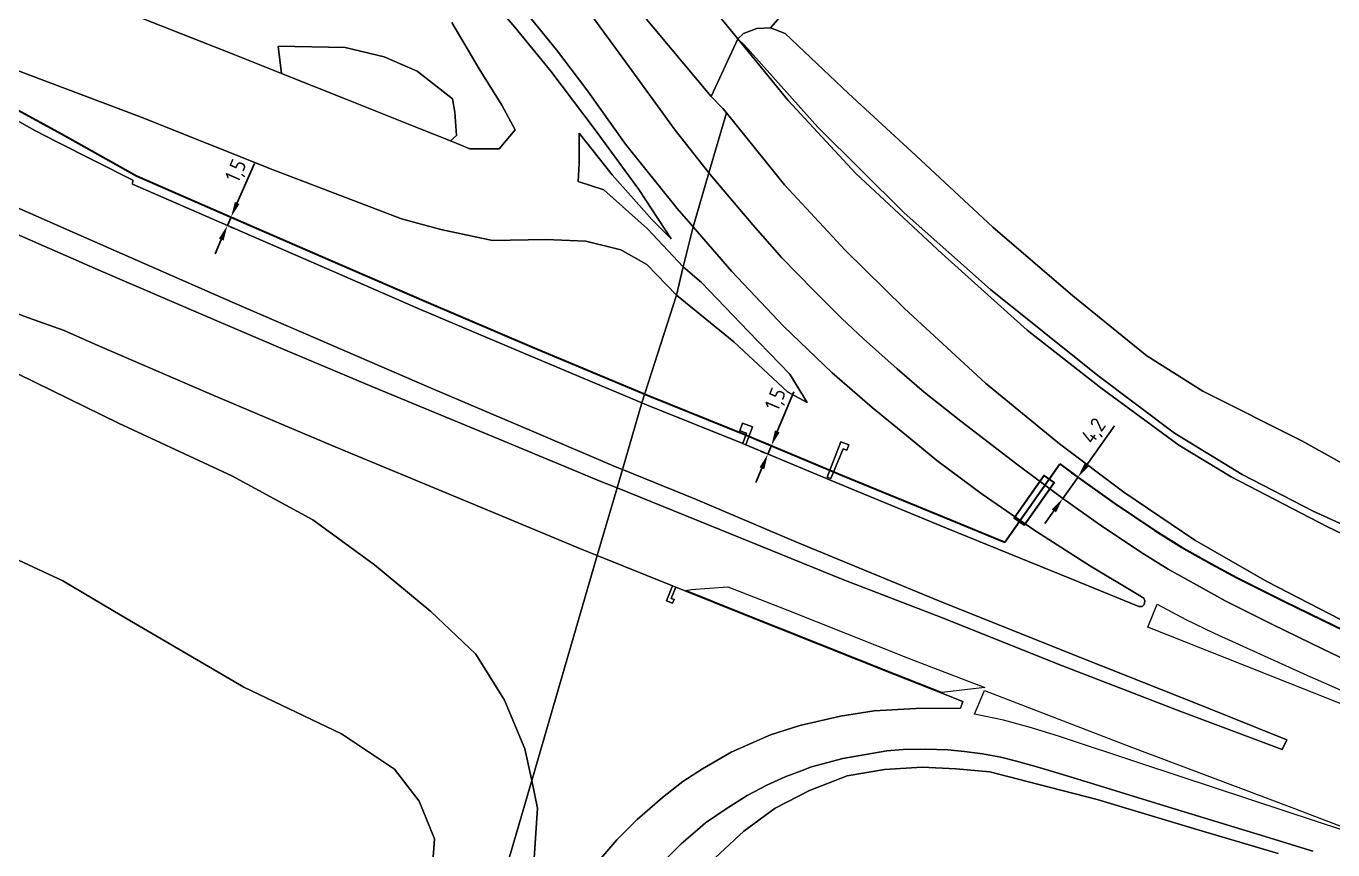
# Model space of a CAD drawing. Header units: metres. Extents: x 112942 to 118371, y 496117 to 499046.
# Drawn here: x 114960.1 to 115172.7, y 497674.5 to 497808.5 of the extents above; entities that cross this region are included whole.
import ezdxf

# ---------------------------------------------------------------- set-up
doc = ezdxf.new("R2010")
doc.units = ezdxf.units.M
for name, color, linetype, lineweight in [('B-WE-OG-TOPOKAART-G', 253, 'Continuous', 18), ('N-WE-KL-DATA_GLASVEZEL-G', 90, 'KL-GLASVEZEL-N', 35), ('N-WE-KL-DATA_GLASVEZEL-M', 7, 'Continuous', 18), ('N-WE-KL-DATA_GLASVEZEL_MANTELBUIS-G', 90, 'Continuous', 35)]:
    doc.layers.add(name, color=color, linetype=linetype, lineweight=lineweight)
doc.styles.add('ISO', font='isocp.shx')
doc.linetypes.add('KL-GLASVEZEL-N', pattern='A,4,-1,[101,NLCS.SHX,S=0.5,R=0,X=0,Y=0],-1,4,-1,["G",Standard,S=1,R=0,X=-0.25,Y=-0.5],-1.5', length=12.5)
doc.dimstyles.new('ISO', dxfattribs={"dimtxt": 2.5, "dimasz": 2.5, "dimexe": 1.25, "dimexo": 0.625, "dimtad": 1, "dimtxsty": 'ISO', "dimcen": 2.5, "dimadec": 0, "dimazin": 0, "dimtfac": 1, "dimtmove": 0, "dimatfit": 3, "dimfxl": 1, "dimarcsym": 0})

# ---------------------------------------------------------------- blocks, each defined once
blk = doc.blocks.new('*D68')
at = {"layer": 'Defpoints', "color": 0, "transparency": 16777216}
for p in [(115080.79, 497738.85, 6.59), (115081.32, 497740.25), (115081.37, 497740.23, 6.73)]:
    blk.add_point(p, dxfattribs=at)
at = {"layer": 'N-WE-KL-DATA_GLASVEZEL-M', "color": 0, "lineweight": -2, "transparency": 16777216}
for p, q in [((115082.29, 497742.56), (115084.97, 497749)), ((115080.79, 497740.47), (115080.17, 497740.73)), ((115080.21, 497739.09), (115079.59, 497739.35)), ((115080.75, 497738.86), (115081.32, 497740.25)), ((115079.78, 497736.56), (115078.82, 497734.25))]:
    blk.add_line(p, q, dxfattribs=at)
at = {"layer": 'N-WE-KL-DATA_GLASVEZEL-M', "color": 0, "transparency": 16777216}
for points in [[(115081.9, 497742.72), (115082.67, 497742.4), (115081.32, 497740.25)], [(115079.4, 497736.72), (115080.17, 497736.4), (115080.75, 497738.86)]]:
    blk.add_solid(points, dxfattribs=at)
at = {"layer": 'N-WE-KL-DATA_GLASVEZEL-M', "color": 0, "transparency": 16777216, "insert": (115082.21, 497747.72), "char_height": 2.5, "attachment_point": 5, "rotation": 67.3455, "style": 'ISO'}
blk.add_mtext('1,5', dxfattribs=at)
blk = doc.blocks.new('*D69')
at = {"layer": 'Defpoints', "color": 0, "transparency": 16777216}
for p in [(114993.44, 497777.44, 6.73), (114993.44, 497777.44), (114992.84, 497776.06, 6.73)]:
    blk.add_point(p, dxfattribs=at)
at = {"layer": 'N-WE-KL-DATA_GLASVEZEL-M', "color": 0, "lineweight": -2, "transparency": 16777216}
for p, q in [((114994.44, 497779.73), (114997.23, 497786.13)), ((114992.84, 497776.06), (114993.44, 497777.44)), ((114994.01, 497777.19), (114994.58, 497776.94)), ((114993.41, 497775.81), (114993.98, 497775.56)), ((114991.84, 497773.77), (114990.84, 497771.48))]:
    blk.add_line(p, q, dxfattribs=at)
at = {"layer": 'N-WE-KL-DATA_GLASVEZEL-M', "color": 0, "transparency": 16777216}
for points in [[(114994.06, 497779.9), (114994.82, 497779.56), (114993.44, 497777.44)], [(114991.46, 497773.94), (114992.22, 497773.61), (114992.84, 497776.06)]]:
    blk.add_solid(points, dxfattribs=at)
at = {"layer": 'N-WE-KL-DATA_GLASVEZEL-M', "color": 0, "transparency": 16777216, "insert": (114994.44, 497784.9), "char_height": 2.5, "attachment_point": 5, "rotation": 66.439, "style": 'ISO'}
blk.add_mtext('1,5', dxfattribs=at)
blk = doc.blocks.new('*D70')
at = {"layer": 'Defpoints', "color": 0, "transparency": 16777216}
for p in [(115131.17, 497735.09, 6.93), (115131.17, 497735.09), (115128.73, 497731.67, 6.34)]:
    blk.add_point(p, dxfattribs=at)
at = {"layer": 'N-WE-KL-DATA_GLASVEZEL-M', "color": 0, "lineweight": -2, "transparency": 16777216}
for p, q in [((115132.62, 497737.13), (115137.14, 497743.45)), ((115128.73, 497731.67), (115131.17, 497735.09)), ((115130.66, 497735.45), (115130.15, 497735.82)), ((115128.22, 497732.04), (115127.71, 497732.4)), ((115127.28, 497729.64), (115125.83, 497727.6))]:
    blk.add_line(p, q, dxfattribs=at)
at = {"layer": 'N-WE-KL-DATA_GLASVEZEL-M', "color": 0, "transparency": 16777216}
for points in [[(115132.28, 497737.37), (115132.96, 497736.88), (115131.17, 497735.09)], [(115126.94, 497729.88), (115127.62, 497729.4), (115128.73, 497731.67)]]:
    blk.add_solid(points, dxfattribs=at)
at = {"layer": 'N-WE-KL-DATA_GLASVEZEL-M', "color": 0, "transparency": 16777216, "insert": (115133.93, 497742.51), "char_height": 2.5, "attachment_point": 5, "rotation": 54.4796, "style": 'ISO'}
blk.add_mtext('4,2', dxfattribs=at)

msp = doc.modelspace()

# ---------------------------------------------------------------- linework, layer by layer
at = {"layer": 'B-WE-OG-TOPOKAART-G'}
for points in [[(114938.374, 497897.221, 0.41), (114960.682, 497885.522, 0.542), (114970.964, 497880, 0.632), (114977.585, 497875.915, 0.806), (114988.368, 497868.674, 1.328), (115004.616, 497859.417, 1.718), (115014.387, 497853.045, 1.988), (115025.443, 497845.651, 2.243), (115033.191, 497839.497, 2.558), (115038.987, 497833.688, 3.008), (115044.61, 497827.858, 3.239), (115048.989, 497823.235, 3.458), (115054.485, 497817.226, 3.647), (115060.136, 497810.638, 3.839), (115071.507, 497797.028, 4.109), (115073.431, 497795.104, 4.081), (115074.017, 497794.377, 4.103)], [(114955.659, 497891.83, -0.247), (114982.827, 497876.866, -0.145), (114998.246, 497868.15, -0.253), (115008.208, 497863.096, -0.409), (115017.249, 497857.783, -0.547), (115022.326, 497854.476, -0.559), (115027.149, 497851.351, -0.541), (115032.724, 497847.278, -0.505), (115038.977, 497842.62, -0.598), (115045.206, 497837.245, -0.64), (115052.945, 497830.286, -0.742), (115060.613, 497823.458, -0.742), (115069.195, 497814.622, -0.673), (115075.853, 497806.443, -0.478), (115071.507, 497797.028, 4.109), (115060.136, 497810.638, 3.839)], [(115074.017, 497794.377, 4.103), (115071.177, 497784.641, 4.989), (115065.675, 497791.587, 4.808), (115058.188, 497801.885, 4.385), (115052.441, 497809.767, 4.136), (115049.131, 497813.87, 4.016), (115045.625, 497817.957, 3.86), (115042.34, 497821.606, 3.68), (115039.27, 497824.87, 3.599), (115034.664, 497829.466, 3.446), (115030.946, 497832.988, 3.287), (115026.999, 497836.38, 3.107), (115023.509, 497839.114, 2.978), (115014.284, 497845.647, 2.597), (115002.534, 497853.663, 2.138), (114988.594, 497863.004, 1.73), (114977.725, 497870.395, 1.385), (114975.533, 497871.939, 1.313), (114964.013, 497879.332, 1.031), (114948.232, 497888.65, 0.71)], [(114948.232, 497888.65, 0.71), (114964.013, 497879.332, 1.031), (114975.533, 497871.939, 1.313), (114977.725, 497870.395, 1.385), (114988.594, 497863.004, 1.73), (115002.534, 497853.663, 2.138), (115014.284, 497845.647, 2.597), (115023.509, 497839.114, 2.978), (115026.999, 497836.38, 3.107), (115030.946, 497832.988, 3.287), (115034.664, 497829.466, 3.446), (115039.27, 497824.87, 3.599), (115042.34, 497821.606, 3.68), (115045.625, 497817.957, 3.86), (115049.131, 497813.87, 4.016), (115052.441, 497809.767, 4.136), (115058.188, 497801.885, 4.385), (115065.675, 497791.587, 4.808), (115071.177, 497784.641, 4.989)], [(114945.809, 497877.495, 0.608), (114960.222, 497869.257, 0.965), (114973.681, 497861.42, 1.22), (114984.408, 497855.088, 1.448), (114995.038, 497848.77, 1.754), (115001.752, 497844.753, 1.916), (115006.715, 497841.65, 2.09), (115012.426, 497837.767, 2.312), (115017.549, 497834.048, 2.531), (115021.253, 497831.197, 2.699), (115023.791, 497829.049, 2.828), (115027.689, 497825.455, 3.02), (115031.273, 497821.886, 3.197), (115037.304, 497815.576, 3.524), (115041.139, 497811.082, 3.698), (115046.355, 497804.669, 3.965), (115051.316, 497798.154, 4.274), (115057.572, 497789.28, 4.724), (115066.014, 497778.846, 5.215), (115068.611, 497775.843, 5.33)], [(115071.177, 497784.641, 4.989), (115068.611, 497775.843, 5.33), (115066.014, 497778.846, 5.215), (115057.572, 497789.28, 4.724), (115051.316, 497798.154, 4.274), (115046.355, 497804.669, 3.965), (115041.139, 497811.082, 3.698), (115037.304, 497815.576, 3.524), (115031.273, 497821.886, 3.197), (115027.689, 497825.455, 3.02), (115023.791, 497829.049, 2.828), (115021.253, 497831.197, 2.699), (115017.549, 497834.048, 2.531), (115012.426, 497837.767, 2.312), (115006.715, 497841.65, 2.09), (115001.752, 497844.753, 1.916), (114995.038, 497848.77, 1.754), (114984.408, 497855.088, 1.448), (114973.681, 497861.42, 1.22), (114960.222, 497869.257, 0.965), (114945.809, 497877.495, 0.608)], [(115069.195, 497814.622, -0.673), (115060.613, 497823.458, -0.742), (115052.945, 497830.286, -0.742), (115045.206, 497837.245, -0.64), (115038.977, 497842.62, -0.598), (115032.724, 497847.278, -0.505), (115036.838, 497858.475, -0.733), (115047.573, 497853.091, -0.647), (115066.05, 497844.736, -0.813), (115086.3, 497836.326, -0.742), (115101.583, 497831.43, -0.768), (115081.181, 497808.23, -0.647), (115078.945, 497808.115, -0.67), (115076.797, 497807.307, -0.564), (115075.853, 497806.443, -0.478), (115069.195, 497814.622, -0.673)], [(115081.181, 497808.23, -0.647), (115101.583, 497831.43, -0.768)], [(115068.611, 497775.843, 5.33), (115066.954, 497769.328, 5.147), (115061.184, 497775.513, 4.646), (115054.064, 497781.849, 4.197), (115049.881, 497783.234, 4.062), (115050.083, 497786.172, 3.714), (115050.043, 497791.069, 3.616), (115055.407, 497784.321, 4.099), (115061.909, 497776.975, 4.534), (115065.021, 497773.914, 4.894), (115059.753, 497781.919, 4.738), (115052.69, 497791.641, 4.312), (115045.454, 497801.148, 3.637), (115039.582, 497808.307, 3.283), (115034.513, 497814.318, 3.12)], [(115034.513, 497814.318, 3.12), (115039.582, 497808.307, 3.283), (115045.454, 497801.148, 3.637), (115052.69, 497791.641, 4.312), (115059.753, 497781.919, 4.738), (115065.021, 497773.914, 4.894), (115061.909, 497776.975, 4.534), (115055.407, 497784.321, 4.099), (115050.043, 497791.069, 3.616), (115050.083, 497786.172, 3.714), (115049.881, 497783.234, 4.062), (115054.064, 497781.849, 4.197), (115061.184, 497775.513, 4.646), (115066.954, 497769.328, 5.147)], [(115029.364, 497809.106, 0.423), (115033.805, 497801.535, 0.287), (115037.471, 497795.64, 0.197), (115039.629, 497791.633, 0.273), (115037.061, 497788.533, 0.323), (115032.283, 497788.562, 0.243), (115029.112, 497789.831, 0.308), (115030.083, 497790.708, 0.335), (115029.82, 497794.492, 0.185), (115029.435, 497796.648, 0.137), (115023.71, 497801.162, 0.266), (115018.343, 497803.504, 0.182), (115011.994, 497805.007, 0.131), (115001.124, 497805.266, 0.005), (115001.639, 497800.803, -0.049), (114993.756, 497803.952, -0.08), (114972.128, 497812.472, -0.18)], [(114972.128, 497812.472, -0.18), (114993.756, 497803.952, -0.08), (115001.639, 497800.803, -0.049), (115012.264, 497796.558, -0.02), (115024.223, 497791.788, 0.107), (115029.112, 497789.831, 0.308), (115032.283, 497788.562, 0.243), (115037.061, 497788.533, 0.323), (115039.629, 497791.633, 0.273), (115037.471, 497795.64, 0.197), (115033.805, 497801.535, 0.287), (115029.364, 497809.106, 0.423)], [(115066.954, 497769.328, 5.147), (115065.907, 497764.714, 6.425), (115061.052, 497769.7, 6.333), (115056.823, 497772.082, 6.28), (115051.154, 497773.511, 6.29), (115044.651, 497773.774, 6.333), (115035.986, 497773.614, 6.27), (115027.538, 497775.406, 6.243), (115021.17, 497777.174, 6.187), (115000.304, 497785.128, 6.173), (114978.839, 497793.697, 6.127), (114960.274, 497800.703, 6.173), (114940.834, 497808.047, 6.087)], [(114940.834, 497808.047, 6.087), (114960.274, 497800.703, 6.173), (114978.839, 497793.697, 6.127), (115000.304, 497785.128, 6.173), (115021.17, 497777.174, 6.187), (115027.538, 497775.406, 6.243), (115035.986, 497773.614, 6.27), (115044.651, 497773.774, 6.333), (115051.154, 497773.511, 6.29), (115056.823, 497772.082, 6.28), (115061.052, 497769.7, 6.333), (115065.907, 497764.714, 6.425)], [(115175.599, 497711.119, 5.917), (115161.906, 497718.139, 5.893), (115150.227, 497724.868, 5.725), (115138.631, 497732.669, 5.563), (115128.19, 497740.557, 5.248), (115116.128, 497750.438, 5.053), (115102.96, 497762.536, 4.858), (115093.34, 497772.046, 4.618), (115083.445, 497782.689, 4.462), (115074.017, 497794.377, 4.103), (115073.431, 497795.104, 4.081), (115071.507, 497797.028, 4.109), (115075.853, 497806.443, -0.478), (115084.051, 497796.416, -0.43)], [(115182.924, 497723.459, -0.739), (115169.471, 497729.597, -0.739), (115157.899, 497735.577, -0.739), (115146.905, 497742.281, -0.739), (115134.434, 497751.674, -0.739), (115116.968, 497765.648, -0.739), (115102.938, 497778.125, -0.739), (115088.867, 497792.078, -0.739), (115076.974, 497805.426, -0.739), (115075.853, 497806.443, -0.478), (115076.797, 497807.307, -0.564), (115078.945, 497808.115, -0.67), (115081.181, 497808.23, -0.647), (115083.584, 497807.302, -0.647)], [(115192.538, 497717.089, -0.135), (115171.8, 497727.026, -0.146), (115156.089, 497735.171, -0.178), (115147.608, 497740.324, -0.195), (115134.929, 497749.668, -0.252), (115122.924, 497759.012, -0.275), (115109.04, 497771.52, -0.309), (115095.072, 497784.504, -0.364), (115084.051, 497796.416, -0.43), (115075.853, 497806.443, -0.478), (115076.974, 497805.426, -0.739), (115088.867, 497792.078, -0.739)], [(115182.284, 497732.865, -0.656), (115167.619, 497741.016, -0.682), (115151.53, 497749.104, -0.656), (115142.41, 497754.838, -0.662), (115130.353, 497764.626, -0.593), (115117.368, 497775.798, -0.659), (115104.813, 497787.478, -0.633), (115093.897, 497797.548, -0.653), (115083.584, 497807.302, -0.647), (115081.181, 497808.23, -0.647)], [(115083.584, 497807.302, -0.647), (115093.897, 497797.548, -0.653), (115104.813, 497787.478, -0.633), (115117.368, 497775.798, -0.659), (115130.353, 497764.626, -0.593), (115142.41, 497754.838, -0.662), (115151.53, 497749.104, -0.656), (115167.619, 497741.016, -0.682), (115182.284, 497732.865, -0.656)], [(115001.639, 497800.803, -0.049), (115001.124, 497805.266, 0.005), (115011.994, 497805.007, 0.131), (115018.343, 497803.504, 0.182), (115023.71, 497801.162, 0.266), (115029.435, 497796.648, 0.137), (115029.82, 497794.492, 0.185), (115030.083, 497790.708, 0.335), (115029.112, 497789.831, 0.308), (115024.223, 497791.788, 0.107), (115012.264, 497796.558, -0.02), (115001.639, 497800.803, -0.049)], [(115057.09, 497736.345, 6.927), (115056.219, 497733.361, 6.952), (115053.588, 497734.428, 6.955), (115037.068, 497741.294, 6.953), (115016.357, 497749.88, 6.938), (115001.555, 497756.091, 6.92), (114988.857, 497761.511, 6.92), (114972.2, 497768.714, 6.95), (114951.597, 497777.71, 6.935), (114936.743, 497784.221, 6.869), (114922.036, 497790.915, 6.884), (114914.764, 497794.425, 6.794), (114915.524, 497797.889, 6.86), (114929.485, 497791.73, 6.83), (114952.513, 497781.63, 6.851), (114971.258, 497773.385, 6.908), (114993.98, 497763.432, 6.893), (115007.571, 497757.549, 6.893), (115026.012, 497749.573, 6.941), (115042.692, 497742.519, 6.926), (115055.879, 497736.836, 6.925), (115057.09, 497736.345, 6.927)], [(115084.051, 497796.416, -0.43), (115095.072, 497784.504, -0.364), (115109.04, 497771.52, -0.309), (115122.924, 497759.012, -0.275), (115134.929, 497749.668, -0.252), (115147.608, 497740.324, -0.195), (115156.089, 497735.171, -0.178), (115171.8, 497727.026, -0.146), (115192.538, 497717.089, -0.135)], [(115065.907, 497764.714, 6.425), (115060.26, 497747.213, 6.669), (115042.175, 497754.803, 6.725), (115024.255, 497762.424, 6.695), (115008.937, 497769.044, 6.653), (114992.839, 497776.064, 6.728), (114977.402, 497782.815, 6.68), (114977.446, 497783.443, 6.647), (114965.124, 497789.659, 6.659), (114961.531, 497791.508, 6.644), (114954.486, 497795.459, 6.542)], [(114954.486, 497795.459, 6.542), (114961.531, 497791.508, 6.644), (114965.124, 497789.659, 6.659), (114977.446, 497783.443, 6.647), (114977.402, 497782.815, 6.68), (114992.839, 497776.064, 6.728), (115008.937, 497769.044, 6.653), (115024.255, 497762.424, 6.695), (115042.175, 497754.803, 6.725), (115060.26, 497747.213, 6.669)], [(115182.644, 497701.614, 6.67), (115171.072, 497707.12, 6.667), (115162.828, 497711.156, 6.643), (115155.139, 497715.009, 6.58), (115150.937, 497717.305, 6.526), (115145.891, 497720.138, 6.511), (115141.446, 497722.902, 6.451), (115134.681, 497727.424, 6.406), (115128.73, 497731.672, 6.343), (115121.248, 497737.211, 6.262), (115112.168, 497744.236, 6.169), (115106.192, 497748.946, 6.055), (115101.776, 497752.741, 5.965), (115096.332, 497757.626, 5.842), (115092.808, 497760.92, 5.734), (115088.217, 497765.473, 5.596), (115083.053, 497770.792, 5.461), (115078.33, 497776.158, 5.281), (115071.389, 497784.373, 4.996), (115071.177, 497784.641, 4.989), (115074.017, 497794.377, 4.103), (115083.445, 497782.689, 4.462), (115093.34, 497772.046, 4.618), (115102.96, 497762.536, 4.858), (115116.128, 497750.438, 5.053), (115128.19, 497740.557, 5.248), (115138.631, 497732.669, 5.563), (115150.227, 497724.868, 5.725), (115161.906, 497718.139, 5.893), (115175.599, 497711.119, 5.917)], [(115088.867, 497792.078, -0.739), (115102.938, 497778.125, -0.739), (115116.968, 497765.648, -0.739), (115134.434, 497751.674, -0.739), (115146.905, 497742.281, -0.739), (115157.899, 497735.577, -0.739), (115169.471, 497729.597, -0.739), (115182.924, 497723.459, -0.739)], [(115053.239, 497672.701, 5.857), (115056.212, 497676.12, 5.965), (115059.499, 497679.406, 6.082), (115063.594, 497683.018, 6.172), (115066.919, 497685.616, 6.226), (115070.101, 497687.683, 6.238), (115074.803, 497690.365, 6.328), (115081.188, 497693.21, 6.412), (115085.932, 497694.722, 6.502), (115092.551, 497696.246, 6.595), (115098.062, 497697.125, 6.61), (115104.842, 497697.502, 6.676), (115112.099, 497697.514, 6.748), (115112.491, 497698.631, 6.778), (115109.052, 497699.991, 6.721), (115101.354, 497703.036, 6.757), (115076.582, 497712.899, 6.721), (115067.416, 497716.584, 6.679), (115065.776, 497717.243, 6.649), (115065.262, 497717.45, 6.655), (115053.014, 497722.373, 6.707), (115056.219, 497733.361, 6.952), (115074.651, 497725.885, 6.934), (115092.95, 497718.491, 6.922), (115108.734, 497712.384, 6.949), (115128.653, 497704.426, 6.991), (115147.902, 497696.996, 7.009), (115164.391, 497690.787, 7.045), (115165.145, 497692.364, 7.057), (115151.281, 497697.971, 7), (115131.859, 497705.662, 6.97), (115109.498, 497714.617, 6.943), (115085.288, 497724.616, 6.871), (115068.98, 497731.526, 6.949), (115057.09, 497736.345, 6.927), (115060.26, 497747.213, 6.669), (115060.988, 497746.907, 6.667), (115076.662, 497740.595, 6.597), (115077.176, 497740.359, 6.558), (115092.331, 497734.015, 6.676), (115109.786, 497726.816, 6.712), (115130.082, 497718.572, 6.742), (115141.074, 497714.098, 6.733), (115141.622, 497714.06, 6.742), (115141.96, 497714.427, 6.748), (115142.078, 497715.024, 6.748), (115141.925, 497715.434, 6.733), (115140.934, 497716.021, 6.697), (115133.211, 497720.646, 6.679), (115124.335, 497726.322, 6.679), (115115.618, 497732.37, 6.649), (115108.22, 497737.808, 6.547), (115103.895, 497741.398, 6.493), (115097.733, 497746.448, 6.322), (115091.225, 497752.118, 6.223), (115083.328, 497759.621, 5.974), (115074.905, 497768.565, 5.608), (115068.611, 497775.843, 5.33), (115071.177, 497784.641, 4.989), (115071.389, 497784.373, 4.996), (115078.33, 497776.158, 5.281), (115083.053, 497770.792, 5.461), (115088.217, 497765.473, 5.596), (115092.808, 497760.92, 5.734), (115096.332, 497757.626, 5.842), (115101.776, 497752.741, 5.965), (115106.192, 497748.946, 6.055), (115112.168, 497744.236, 6.169), (115121.248, 497737.211, 6.262), (115128.73, 497731.672, 6.343), (115134.681, 497727.424, 6.406), (115141.446, 497722.902, 6.451), (115145.891, 497720.138, 6.511), (115150.937, 497717.305, 6.526), (115155.139, 497715.009, 6.58), (115162.828, 497711.156, 6.643), (115171.072, 497707.12, 6.667), (115182.644, 497701.614, 6.67)], [(115060.26, 497747.213, 6.669), (115057.09, 497736.345, 6.927), (115055.879, 497736.836, 6.925), (115042.692, 497742.519, 6.926), (115026.012, 497749.573, 6.941), (115007.571, 497757.549, 6.893), (114993.98, 497763.432, 6.893), (114971.258, 497773.385, 6.908), (114952.513, 497781.63, 6.851)], [(114951.597, 497777.71, 6.935), (114972.2, 497768.714, 6.95), (114988.857, 497761.511, 6.92), (115001.555, 497756.091, 6.92), (115016.357, 497749.88, 6.938), (115037.068, 497741.294, 6.953), (115053.588, 497734.428, 6.955), (115056.219, 497733.361, 6.952)], [(115091.225, 497752.118, 6.223), (115097.733, 497746.448, 6.322), (115103.895, 497741.398, 6.493), (115108.22, 497737.808, 6.547), (115115.618, 497732.37, 6.649), (115124.335, 497726.322, 6.679), (115133.211, 497720.646, 6.679), (115140.934, 497716.021, 6.697), (115141.925, 497715.434, 6.733), (115142.078, 497715.024, 6.748), (115141.96, 497714.427, 6.748), (115141.622, 497714.06, 6.742), (115141.074, 497714.098, 6.733), (115130.082, 497718.572, 6.742), (115109.786, 497726.816, 6.712), (115092.331, 497734.015, 6.676), (115077.176, 497740.359, 6.558), (115078.25, 497743.294, 6.567), (115076.638, 497743.883, 6.63), (115076.189, 497742.653, 6.637), (115077.269, 497742.258, 6.61), (115076.662, 497740.595, 6.597), (115060.988, 497746.907, 6.667), (115060.26, 497747.213, 6.669), (115065.907, 497764.714, 6.425), (115075.192, 497757.133, 6.499), (115083.947, 497748.985, 6.522), (115087.132, 497747.289, 6.25), (115084.333, 497751.862, 5.918), (115077.603, 497758.813, 5.531), (115069.953, 497766.782, 5.193), (115066.954, 497769.328, 5.147), (115068.611, 497775.843, 5.33), (115074.905, 497768.565, 5.608), (115083.328, 497759.621, 5.974), (115091.225, 497752.118, 6.223)], [(115066.954, 497769.328, 5.147), (115069.953, 497766.782, 5.193), (115077.603, 497758.813, 5.531), (115084.333, 497751.862, 5.918), (115087.132, 497747.289, 6.25), (115083.947, 497748.985, 6.522), (115075.192, 497757.133, 6.499), (115065.907, 497764.714, 6.425), (115066.954, 497769.328, 5.147)], [(114946.507, 497766.326, 6.638), (114960.486, 497761.022, 6.689), (114966.281, 497758.97, 6.71), (114971.307, 497756.739, 6.71), (114990.285, 497748.549, 6.701), (115009.715, 497740.334, 6.692), (115033.648, 497730.391, 6.686), (115050.555, 497723.362, 6.718), (115053.014, 497722.373, 6.707)], [(115056.219, 497733.361, 6.952), (115053.014, 497722.373, 6.707), (115050.555, 497723.362, 6.718), (115033.648, 497730.391, 6.686), (115009.715, 497740.334, 6.692), (114990.285, 497748.549, 6.701), (114971.307, 497756.739, 6.71), (114966.281, 497758.97, 6.71), (114960.486, 497761.022, 6.689), (114946.507, 497766.326, 6.638)], [(114956.074, 497753.233, 6.2), (114975.119, 497743.912, 6.113), (114993.547, 497735.333, 6.047), (115006.762, 497728.191, 6.11), (115016.766, 497720.866, 5.717), (115025.923, 497713.272, 5.7), (115033.265, 497706.345, 5.663), (115037.91, 497698.832, 5.54), (115041.229, 497690.903, 5.41), (115042.338, 497685.771, 5.28)], [(115053.014, 497722.373, 6.707), (115042.338, 497685.771, 5.28), (115041.229, 497690.903, 5.41), (115037.91, 497698.832, 5.54), (115033.265, 497706.345, 5.663), (115025.923, 497713.272, 5.7), (115016.766, 497720.866, 5.717), (115006.762, 497728.191, 6.11), (114993.547, 497735.333, 6.047), (114975.119, 497743.912, 6.113), (114956.074, 497753.233, 6.2)], [(115078.25, 497743.294, 6.567), (115077.176, 497740.359, 6.558), (115076.662, 497740.595, 6.597), (115077.269, 497742.258, 6.61), (115076.189, 497742.653, 6.637), (115076.638, 497743.883, 6.63), (115078.25, 497743.294, 6.567)], [(115090.405, 497735.135, 6.658), (115091.016, 497734.897, 6.667), (115093.005, 497739.747, 6.403), (115093.62, 497739.517, 6.409), (115093.908, 497740.365, 6.403), (115092.642, 497740.89, 6.409), (115090.405, 497735.135, 6.658)], [(115090.405, 497735.135, 6.658), (115092.642, 497740.89, 6.409), (115093.908, 497740.365, 6.403), (115093.62, 497739.517, 6.409), (115093.005, 497739.747, 6.403), (115091.016, 497734.897, 6.667), (115090.405, 497735.135, 6.658)], [(115056.219, 497733.361, 6.952), (115057.09, 497736.345, 6.927), (115068.98, 497731.526, 6.949), (115085.288, 497724.616, 6.871), (115109.498, 497714.617, 6.943), (115131.859, 497705.662, 6.97), (115151.281, 497697.971, 7), (115165.145, 497692.364, 7.057), (115164.391, 497690.787, 7.045), (115147.902, 497696.996, 7.009), (115128.653, 497704.426, 6.991), (115108.734, 497712.384, 6.949), (115092.95, 497718.491, 6.922), (115074.651, 497725.885, 6.934), (115056.219, 497733.361, 6.952)], [(114958.054, 497721.998, -0.173), (114966.082, 497718.248, -0.145), (114975.684, 497712.538, -0.235), (114995.515, 497700.972, -0.256), (115011.414, 497693.367, -0.273), (115020.04, 497687.586, -0.257), (115024.052, 497682.406, -0.21), (115026.537, 497676.284, -0.063), (115026.094, 497670.355, 0.2), (115023.222, 497660.128, -0.121), (115019.976, 497647.737, -0.211), (115017.314, 497633.355, -0.274), (115013.957, 497621.884, -0.293), (115009.159, 497611.444, -0.367), (115003.747, 497603.786, -0.507), (114998.736, 497598.447, -0.523), (114990.626, 497592.834, -0.39), (114981.674, 497588.619, -0.307), (114973.546, 497586.386, -0.367), (114964.461, 497585.002, -0.34), (114951.466, 497584.219, -0.34)], [(114951.466, 497584.219, -0.34), (114964.461, 497585.002, -0.34), (114973.546, 497586.386, -0.367), (114981.674, 497588.619, -0.307), (114990.626, 497592.834, -0.39), (114998.736, 497598.447, -0.523), (115003.747, 497603.786, -0.507), (115009.159, 497611.444, -0.367), (115013.957, 497621.884, -0.293), (115017.314, 497633.355, -0.274), (115019.976, 497647.737, -0.211), (115023.222, 497660.128, -0.121), (115026.094, 497670.355, 0.2), (115026.537, 497676.284, -0.063), (115024.052, 497682.406, -0.21), (115020.04, 497687.586, -0.257), (115011.414, 497693.367, -0.273), (114995.515, 497700.972, -0.256), (114975.684, 497712.538, -0.235), (114966.082, 497718.248, -0.145), (114958.054, 497721.998, -0.173)], [(115042.754, 497673.124, 4.88), (115043.307, 497681.287, 5.167), (115042.338, 497685.771, 5.28), (115053.014, 497722.373, 6.707)], [(115053.014, 497722.373, 6.707), (115065.262, 497717.45, 6.655), (115064.273, 497714.992, 6.577), (115065.254, 497714.593, 6.577), (115065.511, 497715.221, 6.577), (115065.039, 497715.401, 6.577), (115065.776, 497717.243, 6.649), (115067.416, 497716.584, 6.679), (115076.582, 497712.899, 6.721), (115101.354, 497703.036, 6.757), (115109.052, 497699.991, 6.721), (115112.491, 497698.631, 6.778), (115112.099, 497697.514, 6.748), (115104.842, 497697.502, 6.676), (115098.062, 497697.125, 6.61), (115092.551, 497696.246, 6.595), (115085.932, 497694.722, 6.502), (115081.188, 497693.21, 6.412), (115074.803, 497690.365, 6.328), (115070.101, 497687.683, 6.238), (115066.919, 497685.616, 6.226), (115063.594, 497683.018, 6.172), (115059.499, 497679.406, 6.082), (115056.212, 497676.12, 5.965), (115053.239, 497672.701, 5.857)], [(115065.776, 497717.243, 6.649), (115065.039, 497715.401, 6.577), (115065.511, 497715.221, 6.577), (115065.254, 497714.593, 6.577), (115064.273, 497714.992, 6.577), (115065.262, 497717.45, 6.655), (115065.776, 497717.243, 6.649)], [(115116.067, 497700.881, 6.808), (115109.052, 497700.077, 6.721), (115101.354, 497703.122, 6.757), (115076.582, 497712.985, 6.721), (115067.416, 497716.67, 6.679), (115068.276, 497716.817, 6.709), (115074.245, 497717.289, 6.775), (115083.591, 497713.632, 6.79), (115103.759, 497705.618, 6.808), (115116.067, 497700.881, 6.808)], [(115142.582, 497710.715, 6.866), (115144.077, 497714.471, 6.708), (115148.738, 497711.984, 6.711), (115153.36, 497709.717, 6.76), (115168.415, 497702.912, 6.797), (115188.772, 497693.939, 6.846), (115214.608, 497682.504, 6.863), (115214.564, 497682.361, 6.863), (115184.336, 497694.103, 6.903), (115158.278, 497704.502, 6.891), (115142.582, 497710.715, 6.866)], [(115183.982, 497674.498, 6.917), (115164.892, 497680.768, 6.957), (115141.586, 497688.47, 6.817), (115128.179, 497692.915, 6.797), (115123.635, 497694.327, 6.794), (115119.066, 497695.582, 6.702), (115114.338, 497696.579, 6.691), (115115.982, 497700.423, 6.806), (115139.221, 497691.469, 6.82), (115166.395, 497681.216, 6.903), (115183.982, 497674.498, 6.917)], [(115064.157, 497672.984, 5.59), (115066.651, 497675.444, 5.68), (115069.297, 497677.726, 5.749), (115070.603, 497678.889, 5.773), (115073.947, 497681.181, 5.818), (115077.405, 497683.31, 5.902), (115080.59, 497685.028, 5.929), (115083.561, 497686.346, 5.989), (115086.052, 497687.268, 5.953), (115087.873, 497688.016, 6.019), (115092.953, 497689.363, 6.124), (115100.131, 497690.573, 6.22), (115102.779, 497690.813, 6.253), (115106.379, 497690.886, 6.289), (115110.024, 497690.731, 6.34), (115112.751, 497690.493, 6.343), (115115.649, 497690.121, 6.394), (115118.659, 497689.566, 6.463), (115121.193, 497688.92, 6.424), (115124.909, 497687.894, 6.451), (115130.29, 497686.257, 6.466), (115145.269, 497681.625, 6.571), (115152.939, 497679.317, 6.604), (115160.394, 497677.026, 6.631), (115169.381, 497674.293, 6.682)], [(115169.381, 497674.293, 6.682), (115160.394, 497677.026, 6.631), (115152.939, 497679.317, 6.604), (115145.269, 497681.625, 6.571), (115130.29, 497686.257, 6.466), (115124.909, 497687.894, 6.451), (115121.193, 497688.92, 6.424), (115118.659, 497689.566, 6.463), (115115.649, 497690.121, 6.394), (115112.751, 497690.493, 6.343), (115110.024, 497690.731, 6.34), (115106.379, 497690.886, 6.289), (115102.779, 497690.813, 6.253), (115100.131, 497690.573, 6.22), (115092.953, 497689.363, 6.124), (115087.873, 497688.016, 6.019), (115086.052, 497687.268, 5.953), (115083.561, 497686.346, 5.989), (115080.59, 497685.028, 5.929), (115077.405, 497683.31, 5.902), (115073.947, 497681.181, 5.818), (115070.603, 497678.889, 5.773), (115069.297, 497677.726, 5.749), (115066.651, 497675.444, 5.68), (115064.157, 497672.984, 5.59)], [(115069.919, 497671.088, 5.04), (115076.846, 497677.52, 5.32), (115081.917, 497681.278, 5.433), (115087.534, 497684.137, 5.537), (115093.671, 497686.5, 5.727), (115099.752, 497687.548, 5.813), (115105.855, 497687.961, 5.873), (115111.315, 497687.69, 5.937), (115116.848, 497687.157, 6.01), (115122.909, 497685.62, 5.957), (115134.294, 497682.675, 5.947), (115150.389, 497677.86, 6.003), (115163.766, 497673.898, 6.263)], [(115163.766, 497673.898, 6.263), (115150.389, 497677.86, 6.003), (115134.294, 497682.675, 5.947), (115122.909, 497685.62, 5.957), (115116.848, 497687.157, 6.01), (115111.315, 497687.69, 5.937), (115105.855, 497687.961, 5.873), (115099.752, 497687.548, 5.813), (115093.671, 497686.5, 5.727), (115087.534, 497684.137, 5.537), (115081.917, 497681.278, 5.433), (115076.846, 497677.52, 5.32), (115069.919, 497671.088, 5.04)], [(115042.338, 497685.771, 5.28), (115020.197, 497609.865, 2.693), (115013.417, 497600.597, 2.137), (115006.082, 497593.557, 1.92), (114997.776, 497588.23, 1.49), (114986.919, 497583.384, 1.34), (114975.993, 497580.388, 0.9), (114965.256, 497579.27, 0.73), (114953.953, 497579.65, 0.633)], [(115021.377, 497611.478, 2.79), (115020.197, 497609.865, 2.693), (115042.338, 497685.771, 5.28), (115043.307, 497681.287, 5.167), (115042.754, 497673.124, 4.88), (115041.042, 497663.598, 4.807), (115036.91, 497650.468, 4.693), (115031.785, 497635.777, 3.953), (115026.769, 497622.778, 3.427), (115021.377, 497611.478, 2.79)]]:
    msp.add_polyline3d(points, dxfattribs=at)
at = {"layer": 'N-WE-KL-DATA_GLASVEZEL-G', "flags": 128}
msp.add_lwpolyline([(113099.712, 499014.37), (113099.44, 499003.59), (113099.499, 498999.792), (113099.804, 498996.137), (113099.53, 498968.354), (113099.566, 498951.056), (113099.476, 498942.658), (113099.726, 498939.408), (113100.155, 498937.952), (113101.157, 498935.413), (113102.32, 498932.796), (113103.399, 498931.465), (113105.433, 498929.886), (113106.674, 498929.14), (113108.587, 498928.742), (113115.604, 498928.288), (113129.599, 498927.262), (113152.277, 498925.63), (113152.278, 498925.63), (113175.725, 498923.657), (113198.974, 498921.279), (113220.698, 498917.529), (113241.314, 498911.718), (113259.89, 498904.498), (113281.526, 498893.155), (113301.308, 498879.664), (113319.784, 498863.537), (113333.555, 498848.523), (113341.231, 498838.155), (113343.813, 498834.565), (113349.506, 498825.765), (113354.73, 498816.673), (113359.468, 498807.319), (113363.708, 498797.729), (113367.618, 498787.457), (113368.69, 498784.539), (113369.84, 498781.239), (113370.932, 498777.919), (113371.966, 498774.58), (113372.942, 498771.223), (113373.858, 498767.849), (113374.715, 498764.461), (113375.512, 498761.057), (113376.249, 498757.641), (113376.904, 498754.201), (113377.495, 498750.762), (113378.051, 498747.312), (113378.547, 498743.858), (113378.751, 498742.291), (113379.096, 498739.399), (113379.409, 498736.448), (113379.688, 498733.512), (113379.978, 498730.104), (113380.237, 498726.718), (113380.477, 498723.355), (113380.731, 498719.632), (113381.013, 498716.6), (113381.313, 498713.488), (113381.645, 498710.241), (113382.004, 498707.026), (113382.398, 498703.847), (113382.864, 498700.521), (113383.288, 498697.357), (113383.734, 498694.396), (113384.26, 498691.285), (113384.844, 498688.186), (113385.484, 498685.098), (113386.182, 498682.023), (113386.937, 498678.961), (113387.748, 498675.913), (113388.615, 498672.881), (113389.539, 498669.866), (113390.518, 498666.868), (113391.552, 498663.889), (113392.642, 498660.93), (113393.786, 498657.991), (113394.984, 498655.073), (113396.236, 498652.179), (113397.542, 498649.308), (113398.9, 498646.462), (113400.311, 498643.642), (113401.774, 498640.848), (113403.288, 498638.082), (113404.854, 498635.344), (113406.469, 498632.635), (113408.135, 498629.958), (113409.85, 498627.311), (113411.614, 498624.697), (113413.425, 498622.115), (113415.285, 498619.568), (113417.191, 498617.056), (113419.143, 498614.579), (113421.141, 498612.139), (113423.183, 498609.736), (113425.27, 498607.372), (113427.401, 498605.046), (113429.574, 498602.761), (113431.788, 498600.516), (113434.044, 498598.312), (113436.344, 498596.148), (113437.799, 498594.819), (113441.055, 498591.955), (113443.465, 498589.927), (113445.915, 498587.941), (113448.402, 498586.001), (113450.924, 498584.108), (113453.48, 498582.262), (113456.07, 498580.463), (113458.734, 498578.718), (113461.177, 498577.178), (113463.659, 498575.644), (113466.184, 498574.143), (113469.543, 498572.148), (113472.314, 498570.568), (113475.129, 498569.013), (113477.98, 498567.48), (113480.865, 498565.962), (113483.778, 498564.454), (113489.504, 498561.531), (113492.64, 498560.008), (113501.635, 498555.639), (113510.63, 498551.27), (113519.626, 498546.901), (113528.621, 498542.532), (113537.616, 498538.163), (113546.611, 498533.794), (113555.593, 498529.431), (113560.418, 498527.154), (113579.63, 498518.055), (113601.833, 498507.934), (113627.27, 498496.378), (113627.896, 498496.699), (113651.209, 498486.151), (113674.376, 498475.686), (113700.62, 498463.505), (113723.402, 498452.851), (113747.607, 498441.92), (113826.936, 498407.232), (113831.96, 498404.555), (113856.291, 498390.206), (113876.281, 498378.09), (113881.116, 498375.349), (113901.444, 498365.312), (113923.487, 498354.345), (113947.094, 498342.456), (113969.922, 498330.857), (113998.595, 498316.097), (114017.505, 498306.229), (114042.278, 498293.06), (114066.728, 498280.02), (114090.418, 498267.163), (114113.179, 498254.611), (114113.179, 498254.611), (114136.142, 498241.86), (114161.935, 498227.268), (114186.026, 498213.509), (114206.354, 498201.808), (114231.746, 498186.946), (114255.923, 498172.65), (114282.573, 498156.533), (114306.156, 498142.09), (114330.404, 498127.051), (114353.649, 498112.661), (114377.173, 498098.282), (114400.39, 498084.264), (114400.39, 498084.264), (114400.39, 498084.264), (114424.381, 498069.86), (114447.304, 498056.342), (114471.846, 498042.035), (114494.618, 498028.886), (114509.723, 498020.344), (114519.828, 498014.63), (114532.295, 498007.637), (114547.431, 497999.207), (114554.569, 497995.219), (114561.698, 497991.236), (114576.34, 497983.145), (114594.008, 497973.536), (114612.78, 497963.411), (114629.357, 497954.521), (114637.087, 497950.389), (114659.016, 497938.907), (114663.476, 497936.6), (114670.112, 497933.227), (114681.314, 497927.562), (114688.002, 497924.245), (114688.002, 497924.245), (114699.381, 497918.468), (114713.724, 497911.12), (114722.775, 497906.57), (114739.305, 497898.205), (114758.236, 497888.959), (114781.307, 497877.636), (114789.929, 497873.442), (114806.071, 497865.567), (114820.247, 497858.793), (114832.07, 497853.143), (114839.35, 497849.661), (114859.114, 497839.161), (114859.834, 497838.808), (114861.029, 497838.223), (114918.608, 497811.949), (114920.617, 497810.991), (114927.641, 497808.928), (114945.501, 497801.09), (114955.15, 497796.805), (114965.848, 497790.973), (114978.069, 497784.16), (114993.439, 497777.439), (115009.534, 497770.42), (115024.846, 497763.803), (115042.759, 497756.185), (115061.558, 497748.294), (115077.255, 497741.973), (115077.779, 497741.733), (115092.907, 497735.4), (115110.354, 497728.204), (115119.312, 497724.566), (115128.235, 497737.264), (115131.2, 497735.069), (115137.069, 497730.88), (115143.723, 497726.432), (115148.029, 497723.754), (115152.972, 497720.979), (115157.087, 497718.73), (115164.692, 497714.92), (115172.898, 497710.903), (115184.421, 497705.42), (115193.888, 497701.085), (115205.145, 497695.936), (115213.536, 497692.157), (115219.93, 497689.177), (115224.911, 497687.06), (115232.819, 497683.83), (115236.05, 497682.537), (115239.06, 497681.366), (115251.825, 497676.544), (115276.956, 497667.151), (115291.756, 497661.561), (115301.108, 497658.029), (115320.058, 497650.863), (115338.866, 497643.693), (115343.986, 497641.686), (115350.871, 497638.768), (115360.275, 497634.799), (115365.004, 497632.73), (115366.013, 497632.289), (115368.097, 497631.377), (115378.556, 497626.904), (115381.75, 497621.432), (115390.867, 497617.898), (115409.483, 497610.935), (115429.461, 497603.463), (115472.724, 497587.274), (115509.337, 497573.467), (115554.049, 497556.742), (115598.687, 497540.018), (115647.817, 497521.572), (115674.818, 497511.419), (115678.607, 497521.062), (115684.944, 497518.686), (115735.335, 497499.843), (115749.331, 497494.619), (115760.346, 497490.443), (115766.452, 497487.922), (115783.719, 497479.9), (115812.497, 497466.388), (115840.452, 497453.266), (115858.018, 497445.157), (115866.741, 497441.75), (115868.95, 497447.502), (115869.315, 497448.433, -0.1086482), (116037.119, 497385.881), (116033.732, 497377.249), (116036.858, 497376.155), (116055.709, 497369.801), (116070.22, 497365.032), (116083.866, 497360.782), (116098.486, 497356.612), (116108.822, 497353.737), (116119.993, 497350.693), (116139.214, 497345.83), (116156.574, 497341.763), (116175.357, 497337.731), (116192.155, 497334.492), (116209.518, 497331.394), (116229.215, 497328.132), (116252.122, 497324.636), (116273.129, 497321.579), (116294.892, 497318.468), (116318.004, 497315.13), (116350.283, 497310.51), (116375.702, 497308.929), (116382.507, 497308.552), (116391.295, 497307.551), (116394.42, 497307.113), (116414.484, 497304.356), (116428.189, 497302.486), (116446.786, 497300.064), (116447.908, 497300.203), (116465.238, 497297.672), (116484.7, 497295.014), (116499.765, 497292.854), (116518.539, 497290.195), (116530.143, 497288.552), (116530.143, 497288.552), (116543.156, 497286.449), (116557.771, 497284.095), (116583.542, 497280.464), (116599.888, 497278.119), (116603.095, 497277.66), (116619.573, 497275.303), (116621.152, 497275.082), (116633.544, 497273.341), (116633.545, 497273.341), (116653.547, 497270.317), (116671.848, 497267.597), (116690.341, 497264.969), (116706.459, 497262.623), (116729, 497259.366), (116746.183, 497256.921), (116746.184, 497256.921), (116763.721, 497254.622), (116779.247, 497252.629), (116791.531, 497250.928), (116804.353, 497248.974), (116819.991, 497246.579), (116821.942, 497246.281), (116839.124, 497243.442), (116854.06, 497240.888), (116866.134, 497238.738), (116881.205, 497235.958), (116895.36, 497233.221), (116911.178, 497229.829), (116922.465, 497227.404), (116928.773, 497226.001), (116935.648, 497224.384), (116950.836, 497220.819), (116958.714, 497218.906), (116965.477, 497217.317), (116970.562, 497216.021), (116987.366, 497211.877), (117002.705, 497207.462), (117002.705, 497207.462), (117026.556, 497200.667), (117041.28, 497196.413), (117055.76, 497192.029), (117063.582, 497189.546), (117071.053, 497187.195), (117080.69, 497184.04), (117093.272, 497179.894), (117102.488, 497176.852), (117114.903, 497172.605), (117124.555, 497169.23), (117134.115, 497165.827), (117143.269, 497162.513), (117150.342, 497159.896), (117159.785, 497156.382), (117168.774, 497152.871), (117182.119, 497147.629), (117192.881, 497143.365), (117204.198, 497138.799), (117217.184, 497133.348), (117226.157, 497129.506), (117239.846, 497123.574), (117253.21, 497117.561), (117269.955, 497109.886), (117278.809, 497105.935), (117302.805, 497094.576), (117323.216, 497084.391), (117346.155, 497072.511), (117363.367, 497063.365), (117378.148, 497055.442), (117384.742, 497052.043), (117399.04, 497044.254), (117409.51, 497038.487), (117420.5, 497032.438), (117432.495, 497025.833), (117444.112, 497019.348), (117453.997, 497013.779), (117460.381, 497010.106), (117462.6, 497008.829), (117467.424, 497005.984), (117473.009, 497002.315), (117482.442, 496995.949), (117488.683, 496991.858), (117493.711, 496988.515), (117505.616, 496980.429), (117514.441, 496974.41), (117525.05, 496967.096), (117535.796, 496959.485), (117547.23, 496951.267), (117557.585, 496943.711), (117574.725, 496930.877), (117584.774, 496923.248), (117592.054, 496917.522), (117597.844, 496912.957), (117613.512, 496900.322), (117621.06, 496894.333), (117626.229, 496889.908), (117630.809, 496885.962), (117636.101, 496880.593), (117685.655, 496838.529), (117692.098, 496833.912), (117696.353, 496830.657), (117701.07, 496827.085), (117706.802, 496822.941), (117710.585, 496820.306), (117715.134, 496817.45), (117719.576, 496814.837), (117722.919, 496812.983), (117718.587, 496804.541), (117720.016, 496802.775), (117728.12, 496798.196), (117740.789, 496785.864), (117748.266, 496778.386), (117756.127, 496770.477), (117770.21, 496756.008), (117775.046, 496747.786), (117803.816, 496716.504), (117807.167, 496716.328), (117813.787, 496708.903), (117815.669, 496706.776), (117792.341, 496684.844), (117796.417, 496680.267), (117805.765, 496669.56), (117810.369, 496664.123), (117816.572, 496656.462), (117820.684, 496651.328), (117828.744, 496641.238), (117838.669, 496628.681), (117849.95, 496614.025), (117862.38, 496598.118, -0.4142136), (117862.164, 496596.364), (117861.342, 496595.721, 0.4038997), (117861.1, 496594.002), (117896.691, 496544.976), (117898.377, 496542.654), (117901.058, 496544.599), (117910.823, 496530.799), (117912.397, 496528.613), (117919.735, 496517.522), (117924.034, 496510.821), (117926.852, 496506.352), (117929.449, 496501.812), (117931.551, 496497.719), (117932.901, 496494.763), (117933.935, 496492.403), (117934.954, 496489.973), (117935.883, 496487.497), (117936.745, 496485.072), (117937.542, 496482.62), (117938.237, 496480.116), (117938.515, 496478.903), (117939.155, 496478.359), (117960.435, 496460.288), (117970.788, 496447.015), (117978.262, 496436.696), (117997.148, 496409), (118016.891, 496379.416), (118034.954, 496351.955), (118044.736, 496336.863), (118041.01, 496334.447), (118041.587, 496333.505), (118042.91, 496333.206), (118069.408, 496350.361), (118089.138, 496359.544), (118098.753, 496366.148), (118097.882, 496367.416), (118095.05, 496369.546), (118086.345, 496370.643)], format="xyb", dxfattribs=at)
at = {"layer": 'N-WE-KL-DATA_GLASVEZEL_MANTELBUIS-G'}
msp.add_lwpolyline([(115122.456, 497727.301), (115127.343, 497734.255), (115125.706, 497735.405), (115120.82, 497728.45)], close=True, dxfattribs=at)

# ---------------------------------------------------------------- dimensions: what is measured, and where the dimension line sits
at = {"layer": 'N-WE-KL-DATA_GLASVEZEL-M'}
for p1, p2, distance, picture, middle in [((114992.839, 497776.064, 6.728), (114993.439, 497777.439, 6.727), 0, '*D69', (114994.442, 497784.899)), ((115080.789, 497738.847, 6.586), (115081.367, 497740.231, 6.727), 0.047, '*D68', (115082.208, 497747.724)), ((115128.73, 497731.672, 6.343), (115131.17, 497735.09, 6.931), 0, '*D70', (115133.929, 497742.505))]:
    dim = msp.add_aligned_dim(p1=p1, p2=p2, distance=distance, dimstyle='ISO', dxfattribs=at)
    dim.commit()
    dim.dimension.update_dxf_attribs({"geometry": picture, "text_midpoint": middle})

doc.saveas('drawing.dxf')
